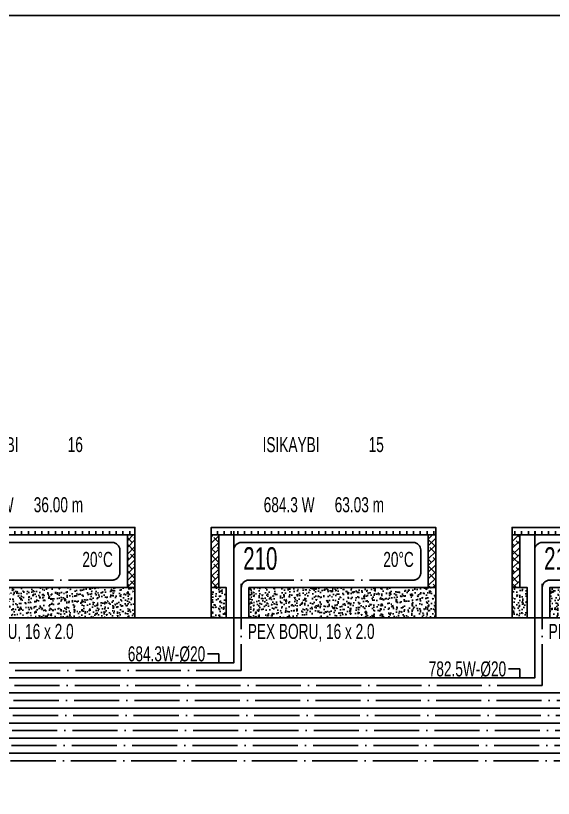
# Model space of a CAD drawing. Header units: centimetres. Extents: x 275281 to 287704, y -444050 to -441150.
# Drawn here: x 284156 to 284514, y -442522 to -442002 of the extents above; entities that cross this region are included whole.
import ezdxf
from ezdxf.enums import TextEntityAlignment as Align

# ---------------------------------------------------------------- set-up
doc = ezdxf.new("R2010")
doc.units = ezdxf.units.CM
doc.linetypes.add('ROTAS_ISITMA_DONUS', pattern=[40, 30, -5, 0, -5])
for name, color, linetype in [('ROTAS-ISITMA-CAP', 41, 'Continuous'), ('ROTAS-ISITMA-DONUS-BORU', 30, 'ROTAS_ISITMA_DONUS'), ('ROTAS-ISITMA-GIDIS-BORU', 10, 'Continuous'), ('ROTAS-ISITMA-SEMA-DETAY', 7, 'Continuous'), ('ROTAS-SEMA-KAT-BANDI', 7, 'Continuous')]:
    doc.layers.add(name, color=color, linetype=linetype)
doc.styles.add('ROTAS-YAZI', font='arial.ttf')
pattern_1 = [(50, (-135697.04, 398449.737), (7.17260183, -0.62752135), [0.75, -8.25]), (355, (-135697.04, 398449.737), (-1.38751334, 7.52192134), [0.6, -6.6]), (100.4514445, (-135696.442, 398449.6846), (5.78508847, 6.89439991), [0.63740192, -7.01142112]), (46.1842, (-135697.04, 398451.737), (10.6724133, -1.6551928), [1.125, -12.375]), (96.6356355, (-135696.15, 398451.599), (9.34661946, 9.741186), [0.95610342, -10.5171376]), (351.184164, (-135697.04, 398451.737), (9.34661945, 9.741186), [0.9, -9.9]), (21, (-135696.04, 398451.237), (5.96907052, -4.02618891), [0.75, -8.25]), (326, (-135696.04, 398451.237), (2.43315332, 7.25150045), [0.6, -6.6]), (71.4514447, (-135695.5425, 398450.9014), (8.40222377, 3.22531153), [0.6374019, -7.01142112]), (37.5, (-135697.04, 398449.737), (0.121598553, 3.328938538), [0, -6.52, 0, -6.7, 0, -6.625]), (7.5, (-135697.04, 398449.737), (2.630695374, 3.94411712), [0, -3.82, 0, -6.37, 0, -2.525]), (327.5, (-135699.27, 398449.737), (5.338224362, -0.225548717), [0, -2.5, 0, -7.8, 0, -10.35]), (317.5, (-135700.27, 398449.737), (5.831861693, 1.001049823), [0, -3.25, 0, -5.18, 0, -7.35])]
pattern_2 = [(45, (-135697.04, 398444.737), (-2.209708691, 2.209708691), []), (135, (-135697.04, 398444.737), (-6.629126074, 2.209708691), [7.8125, -4.6875])]

# ---------------------------------------------------------------- blocks, each defined once
blk = doc.blocks.new('ROTAS-YI-DEVRE-PANELI')
h = blk.add_hatch()
h.set_pattern_fill('ACAD_ISO08W100', scale=0.898129, angle=90, style=0)
h.set_pattern_definition([(90, (-135697.04, 398444.737), (-4.49064449, 3e-16), [21.55509356, -2.6943867, 5.38877339, -2.6943867])])
h.paths.add_polyline_path([(129.28, 55), (129.28, 60), (-20, 60), (-20, 55)])
h = blk.add_hatch()
h.set_pattern_fill('ANSI38', color=15, scale=25, style=0)
h.set_pattern_definition(pattern_2)
h.paths.add_polyline_path([(-20, 20), (-15, 20), (-15, 55), (-20, 55)])
h = blk.add_hatch()
h.set_pattern_fill('ANSI38', color=15, scale=25, style=0)
h.set_pattern_definition(pattern_2)
h.paths.add_polyline_path([(124.28, 20), (129.28, 20), (129.28, 55), (124.28, 55)])
h = blk.add_hatch()
h.set_pattern_fill('AR-CONC', color=15, style=0)
h.set_pattern_definition(pattern_1)
h.paths.add_polyline_path([(-20, 0), (-10, 0), (-10, 20), (-15, 20), (-20, 20)])
h = blk.add_hatch()
h.set_pattern_fill('AR-CONC', color=15, style=0)
h.set_pattern_definition(pattern_1)
h.paths.add_polyline_path([(5, 20), (5, 0), (129.28, 0), (129.28, 20)])
at = {"color": 7}
for p, q in [((-20, 55), (129.28, 55)), ((-15, 55), (-15, 20)), ((124.28, 55), (124.28, 20))]:
    blk.add_line(p, q, dxfattribs=at)
for points in [[(-10, 0), (-20, 0), (-20, 60), (129.28, 60), (129.28, 0), (5, 0), (5, 20), (129.28, 20)], [(-10, 0), (-10, 20), (-15, 20), (-20, 20)]]:
    blk.add_lwpolyline(points, dxfattribs=at)
at = {"layer": 'ROTAS-ISITMA-DONUS-BORU'}
for p, q in [((119.28, 37.5), (119.28, 30)), ((5, 25), (114.28, 25)), ((0, 10), (0, 20))]:
    blk.add_line(p, q, dxfattribs=at)
for centre, start, end in [((114.28, 30), -90, 0), ((5, 20), 90, 180)]:
    blk.add_arc(centre, 5, start, end, dxfattribs=at)
at = {"layer": 'ROTAS-ISITMA-GIDIS-BORU'}
for p, q in [((0, 50), (114.28, 50)), ((119.28, 37.5), (119.28, 45))]:
    blk.add_line(p, q, dxfattribs=at)
for centre, start, end in [((0, 45), 90, 180), ((114.28, 45), 0, 90)]:
    blk.add_arc(centre, 5, start, end, dxfattribs=at)
at = {"color": 2, "style": 'ROTAS-YAZI', "width": 0.65}
for tag, p, height in [('ISIKAYBI', (14.15, 110), 10), ('YER', (14.88, 70.07), 10), ('NO', (1.26, 31.86), 15), ('DERECE', (94.35, 33.73), 10), ('BORU', (4.3, -14.1), 10)]:
    blk.add_attdef(tag, p, '', height=height, dxfattribs=at)
for tag, p in [('NO1', (84.62, 110.06)), ('UZ', (62.06, 70.07))]:
    blk.add_attdef(tag, p, '', height=10, rotation=360, dxfattribs=at)
blk.add_attdef('MAHAL', text='', height=10, dxfattribs=at).set_placement((15, 95), align=Align.MIDDLE_LEFT)
blk = doc.blocks.new('ROTAS-YI-HAT-ETIKETI')
at = {"color": 41}
for q in [(-7.5, 6), (0, 0)]:
    blk.add_line((0, 6), q, dxfattribs=at)
at = {"color": 41, "style": 'ROTAS-YAZI', "width": 0.65}
blk.add_attdef('CAP', (-60.45, 1), '', height=10, dxfattribs=at)

msp = doc.modelspace()

# ---------------------------------------------------------------- linework, layer by layer
at = {"layer": 'ROTAS-ISITMA-DONUS-BORU'}
for points in [[(285506.28, -442379.1), (285506.28, -442496.6), (283826.28, -442496.6), (283826.28, -442382)], [(285306.28, -442379.1), (285306.28, -442486.6), (283836.28, -442486.6), (283836.28, -442382)], [(285106.28, -442379.1), (285106.28, -442476.6), (283846.28, -442476.6), (283846.28, -442382)], [(284906.28, -442379.1), (284906.28, -442466.6), (283856.28, -442466.6), (283856.28, -442382)], [(284706.28, -442379.1), (284706.28, -442456.6), (283866.28, -442456.6), (283866.28, -442382)], [(284506.28, -442379.1), (284506.28, -442446.6), (283876.28, -442446.6), (283876.28, -442382)], [(284306.28, -442379.1), (284306.28, -442436.6), (283886.28, -442436.6), (283886.28, -442382)]]:
    msp.add_lwpolyline(points, dxfattribs=at)
at = {"layer": 'ROTAS-ISITMA-GIDIS-BORU'}
for points in [[(285501.28, -442344.1), (285501.28, -442491.6), (283831.28, -442491.6), (283831.28, -442382)], [(285301.28, -442344.1), (285301.28, -442481.6), (283841.28, -442481.6), (283841.28, -442382)], [(285101.28, -442344.1), (285101.28, -442471.6), (283851.28, -442471.6), (283851.28, -442382)], [(284901.28, -442344.1), (284901.28, -442461.6), (283861.28, -442461.6), (283861.28, -442382)], [(284701.28, -442344.1), (284701.28, -442451.6), (283871.28, -442451.6), (283871.28, -442382)], [(284501.28, -442344.1), (284501.28, -442441.6), (283881.28, -442441.6), (283881.28, -442382)], [(284301.28, -442344.1), (284301.28, -442431.6), (283891.28, -442431.6), (283891.28, -442382)]]:
    msp.add_lwpolyline(points, dxfattribs=at)
at = {"layer": 'ROTAS-SEMA-KAT-BANDI', "color": 7}
for points in [[(281676.28, -442401.6), (287616.28, -442401.6), (287616.28, -442001.6), (281676.28, -442001.6)], [(281676.28, -442801.6), (287616.28, -442801.6), (287616.28, -442401.6), (281676.28, -442401.6)]]:
    msp.add_lwpolyline(points, close=True, dxfattribs=at)

# ---------------------------------------------------------------- block references
at = {"layer": 'ROTAS-ISITMA-CAP'}
for p, values in [((284291.28, -442431.6), {'CAP': '684.3W-%%C20'}), ((284491.28, -442441.6), {'CAP': '782.5W-%%C20'})]:
    msp.add_blockref('ROTAS-YI-HAT-ETIKETI', p, dxfattribs=at).add_auto_attribs(values)
at = {"layer": 'ROTAS-ISITMA-SEMA-DETAY'}
for p, values in [((284106.28, -442401.6), {'NO': '207', 'DERECE': '20%%DC', 'UZ': '36.00 m', 'NO1': '16', 'BORU': 'PEX BORU, 16 x 2.0', 'YER': '598.8 W', 'ISIKAYBI': 'ISIKAYBI'}), ((284306.28, -442401.6), {'NO': '210', 'DERECE': '20%%DC', 'UZ': '63.03 m', 'NO1': '15', 'BORU': 'PEX BORU, 16 x 2.0', 'YER': '684.3 W', 'ISIKAYBI': 'ISIKAYBI'}), ((284506.28, -442401.6), {'NO': '210', 'DERECE': '20%%DC', 'UZ': '72.07 m', 'NO1': '14', 'BORU': 'PEX BORU, 16 x 2.0', 'YER': '782.5 W', 'ISIKAYBI': 'ISIKAYBI'})]:
    msp.add_blockref('ROTAS-YI-DEVRE-PANELI', p, dxfattribs=at).add_auto_attribs(values)

doc.saveas('drawing.dxf')
